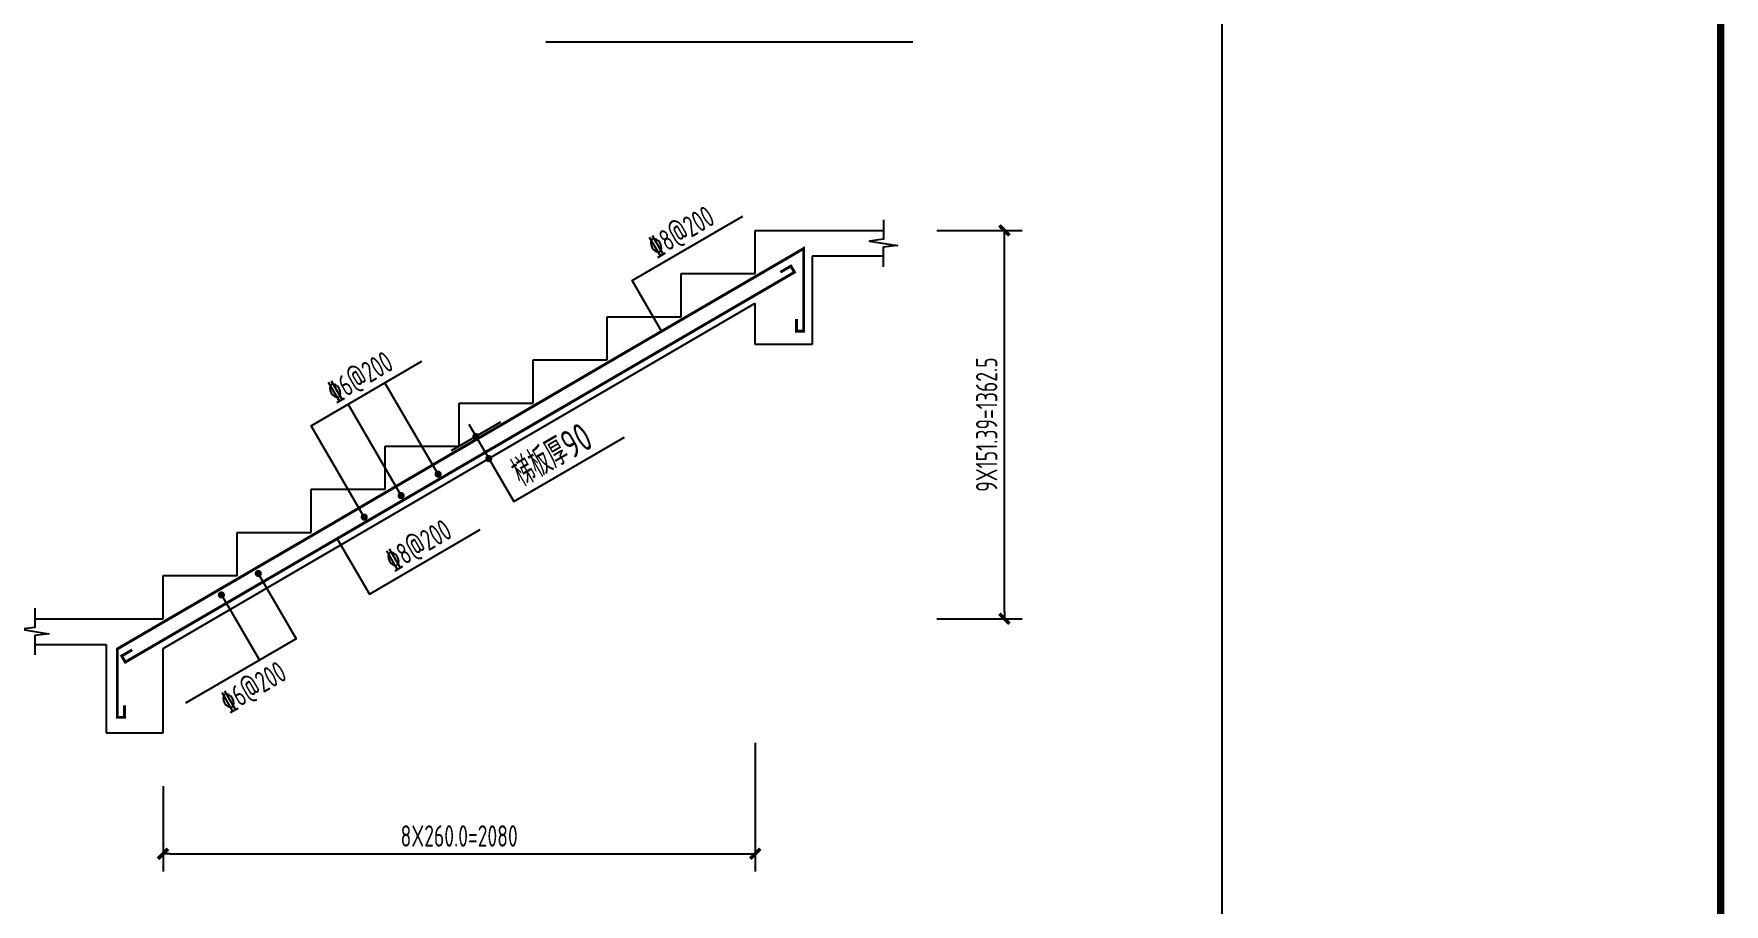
# Model space of a CAD drawing. Extents: x 580289 to 1106878, y -144605 to 78052.
# Drawn here: x 813218 to 836964, y -117945 to -105727 of the extents above; entities that cross this region are included whole.
import ezdxf

# ---------------------------------------------------------------- set-up
doc = ezdxf.new("R2010")
doc.units = 0
doc.header["$LTSCALE"] = 100
doc.layers.get('0').update_dxf_attribs({"linetype": 'CONTINUOUS'})
doc.layers.get('Defpoints').update_dxf_attribs({"linetype": 'CONTINUOUS'})
for name, color, linetype in [('PUB_TEXT', 7, 'CONTINUOUS'), ('STAIR', 2, 'CONTINUOUS'), ('T图框', 7, 'CONTINUOUS'), ('图框', 254, 'CONTINUOUS')]:
    doc.layers.add(name, color=color, linetype=linetype)
doc.styles.get("Standard").update_dxf_attribs({"font": 'tssdeng.shx', "width": 0.7, "bigfont": 'tssdchn.shx'})
doc.styles.add('TSSD_Dimension', font='Tssdeng.shx', dxfattribs={"width": 0.7, "bigfont": 'tssdchn.shx'})
doc.dimstyles.new('TSSD_100_100$0', dxfattribs={"dimtxt": 300, "dimasz": 100, "dimexe": 250, "dimexo": 250, "dimgap": 100, "dimtad": 1, "dimdec": 0, "dimzin": 0, "dimdsep": 46, "dimtxsty": 'TSSD_Dimension', "dimblk": '_TSDBK', "dimblk1": '_TSDBK', "dimblk2": '_TSDBK', "dimsah": 1, "dimcen": 0, "dimclrt": 7, "dimadec": 0, "dimazin": 0, "dimtfac": 1, "dimtdec": 0, "dimtix": 1, "dimtmove": 2, "dimatfit": 3, "dimldrblk": '_TSDBK', "dimfxl": 1, "dimtolj": 1, "dimtzin": 0, "dimarcsym": 0})

# ---------------------------------------------------------------- blocks, each defined once
blk = doc.blocks.new('A$C72C84CBD')
at = {"layer": '图框', "color": 0}
blk.add_line((76100, 1000), (76100, 58400), dxfattribs=at)
at = {"layer": '图框', "color": 0, "const_width": 100}
blk.add_lwpolyline([(2500, 1000), (83100, 1000), (83100, 58400), (2500, 58400)], close=True, dxfattribs=at)
blk = doc.blocks.new('图框')
at = {"layer": 'T图框', "color": 4}
blk.add_blockref('A$C72C84CBD', (602717, 102744), dxfattribs=at)
blk = doc.blocks.new('_TSDBK')
blk.add_line((-1, 0), (0, 0))
at = {"const_width": 0.5}
blk.add_lwpolyline([(-0.7, -0.7), (0.7, 0.7)], dxfattribs=at)
blk = doc.blocks.new('*D1227')
at = {"layer": 'Defpoints', "color": 0}
for p in [(825653, -108488), (826853, -108488), (825653, -113938)]:
    blk.add_point(p, dxfattribs=at)
at = {"layer": 'STAIR', "color": 0, "lineweight": -2}
for p, q in [((825903, -108488), (827103, -108488)), ((826853, -113838), (826853, -108588)), ((825903, -113938), (827103, -113938))]:
    blk.add_line(p, q, dxfattribs=at)
at = {"layer": 'STAIR', "color": 0, "lineweight": -2, "xscale": 100, "yscale": 100, "zscale": 100}
for p, rotation in [((826853, -108488), 90), ((826853, -113938), 270)]:
    blk.add_blockref('_TSDBK', p, dxfattribs=dict(at, rotation=rotation))
at = {"layer": 'STAIR', "color": 7, "insert": (826603, -111213), "char_height": 300, "attachment_point": 5, "rotation": 90, "style": 'TSSD_Dimension'}
blk.add_mtext('\\A1;9X151.39=1362.5', dxfattribs=at)
blk = doc.blocks.new('*D1228')
at = {"layer": 'Defpoints', "color": 0}
for p in [(823353, -115432), (815033, -116038), (823353, -117238)]:
    blk.add_point(p, dxfattribs=at)
at = {"layer": 'STAIR', "color": 0, "lineweight": -2}
for p, q in [((823353, -115682), (823353, -117488)), ((815033, -116288), (815033, -117488)), ((815133, -117238), (823253, -117238))]:
    blk.add_line(p, q, dxfattribs=at)
at = {"layer": 'STAIR', "color": 0, "lineweight": -2, "xscale": 100, "yscale": 100, "zscale": 100, "rotation": 180}
blk.add_blockref('_TSDBK', (815033, -117238), dxfattribs=at)
at = {"layer": 'STAIR', "color": 0, "lineweight": -2, "xscale": 100, "yscale": 100, "zscale": 100}
blk.add_blockref('_TSDBK', (823353, -117238), dxfattribs=at)
at = {"layer": 'STAIR', "color": 7, "insert": (819193, -116988), "char_height": 300, "attachment_point": 5, "style": 'TSSD_Dimension'}
blk.add_mtext('\\A1;8X260.0=2080', dxfattribs=at)

msp = doc.modelspace()

# ---------------------------------------------------------------- linework, layer by layer
at = {"layer": 'PUB_TEXT'}
msp.add_line((820411.3, -105838.8), (825565.1, -105838.8), dxfattribs=at)
at = {"layer": 'STAIR'}
for p, q in [((823353.3, -109093.1), (823353.3, -108487.5)), ((823353.3, -108487.5), (825153.3, -108487.5)), ((825153.3, -108847.5), (824153.3, -108847.5)), ((824153.3, -108847.5), (824153.3, -110087.5)), ((822313.3, -109698.6), (822313.3, -109093.1)), ((822313.3, -109093.1), (823353.3, -109093.1)), ((815033.3, -114354.1), (823353.3, -109509.7)), ((821273.3, -110304.2), (821273.3, -109698.6)), ((821273.3, -109698.6), (822313.3, -109698.6)), ((823353.3, -110087.5), (823353.3, -109509.7)), ((824153.3, -110087.5), (823353.3, -110087.5)), ((820233.3, -110909.8), (820233.3, -110304.2)), ((820233.3, -110304.2), (821273.3, -110304.2)), ((818896.8, -111907.8), (818150.4, -110626)), ((818378.2, -112209.7), (817631.9, -110927.9)), ((819193.3, -111515.3), (819193.3, -110909.8)), ((819193.3, -110909.8), (820233.3, -110909.8)), ((819773.8, -111177.3), (819082.5, -111579.8)), ((818153.3, -112120.9), (818153.3, -111515.3)), ((818153.3, -111515.3), (819193.3, -111515.3)), ((817113.3, -112726.4), (817113.3, -112120.9)), ((817113.3, -112120.9), (818153.3, -112120.9)), ((816073.3, -113332), (816073.3, -112726.4)), ((816073.3, -112726.4), (817113.3, -112726.4)), ((815033.3, -113937.6), (815033.3, -113332)), ((815033.3, -113332), (816073.3, -113332)), ((815852.5, -113604), (816385.9, -114520)), ((813233.3, -113937.6), (815033.3, -113937.6)), ((813233.3, -114297.6), (814233.3, -114297.6)), ((814233.3, -114297.6), (814233.3, -115537.6)), ((815033.3, -115537.6), (815033.3, -114354.1)), ((814233.3, -115537.6), (815033.3, -115537.6))]:
    msp.add_line(p, q, dxfattribs=at)
for points in [[(822037, -109902.8), (821622.7, -109191.3), (823178.3, -108285.6)], [(825153.3, -108337.5), (825153.3, -108610.5), (824954.9, -108635.6), (825349.9, -108698.2), (825151.5, -108723.2), (825151.5, -108996.2)], [(817859.7, -112511.7), (817113.4, -111229.8), (818668.9, -110324.1)], [(819327.5, -111205.7), (819961.5, -112294.6), (821517, -111388.9)], [(817479, -112814.4), (817931.8, -113592.1), (819487.3, -112686.4)], [(816371.1, -113302.1), (816904.4, -114218.1), (815348.9, -115123.9)], [(813233.3, -113787.6), (813233.3, -114060.6), (813034.9, -114085.6), (813429.9, -114148.2), (813231.5, -114173.3), (813231.5, -114446.3)]]:
    msp.add_lwpolyline(points, dxfattribs=at)
at = {"layer": 'STAIR', "color": 2, "const_width": 40}
msp.add_lwpolyline([(823933, -109730.6), (823933, -109900.6), (824033, -109900.6), (824033, -108740.6), (821538, -110193.3), (816849.3, -112931), (814390.6, -114362.7), (814390.6, -115322.7), (814490.6, -115322.7), (814490.6, -115152.7)], dxfattribs=at)
at = {"layer": 'STAIR', "const_width": 40}
msp.add_lwpolyline([(814599.6, -114375.2), (814452.6, -114460.8), (814503, -114547.2), (823903, -109073.9), (823852.6, -108987.5), (823705.7, -109073)], dxfattribs=at)
at = {"layer": 'STAIR', "const_width": 50}
for points in [[(819403.1, -111378.6, 1), (819453.1, -111378.6, 1)], [(819584.3, -111689.7, 1), (819634.3, -111689.7, 1)], [(818871.8, -111907.8, 1), (818921.8, -111907.8, 1)], [(818353.2, -112209.7, 1), (818403.2, -112209.7, 1)], [(817834.7, -112511.7, 1), (817884.7, -112511.7, 1)], [(816346.1, -113302.1, 1), (816396.1, -113302.1, 1)], [(815827.5, -113604, 1), (815877.5, -113604, 1)]]:
    msp.add_lwpolyline(points, format="xyb", close=True, dxfattribs=at)

# ---------------------------------------------------------------- block references
at = {"layer": 'T图框'}
msp.add_blockref('图框', (151096.5, -247134.4), dxfattribs=at)

# ---------------------------------------------------------------- texts
at = {"layer": 'STAIR', "width": 0.7}
for s, height, p in [('\x848@200', 300, (821961.3, -108878.4)), ('\x846@200', 300, (817451.9, -110917)), ('梯板厚90', 400, (820084, -112107.5)), ('\x848@200', 300, (818270.4, -113279.3)), ('\x846@200', 300, (815954.2, -115269))]:
    msp.add_text(s, height=height, rotation=30.21093, dxfattribs=at).set_placement(p)

# ---------------------------------------------------------------- dimensions: what is measured, and where the dimension line sits
at = {"layer": 'STAIR'}
dim = msp.add_linear_dim(base=(826853.3, -108487.5), p1=(825653.3, -113937.6), p2=(825653.3, -108487.5), angle=90, text='9X151.39=1362.5', dimstyle='TSSD_100_100$0', dxfattribs=at)
dim.commit()
dim.dimension.update_dxf_attribs({"geometry": '*D1227', "text_midpoint": (826603.3, -111212.5)})
dim = msp.add_linear_dim(base=(823353.3, -117237.6), p1=(815033.3, -116037.6), p2=(823353.3, -115432), text='8X260.0=2080', dimstyle='TSSD_100_100$0', dxfattribs=at)
dim.commit()
dim.dimension.update_dxf_attribs({"geometry": '*D1228', "text_midpoint": (819193.3, -116987.6)})

doc.saveas('drawing.dxf')
